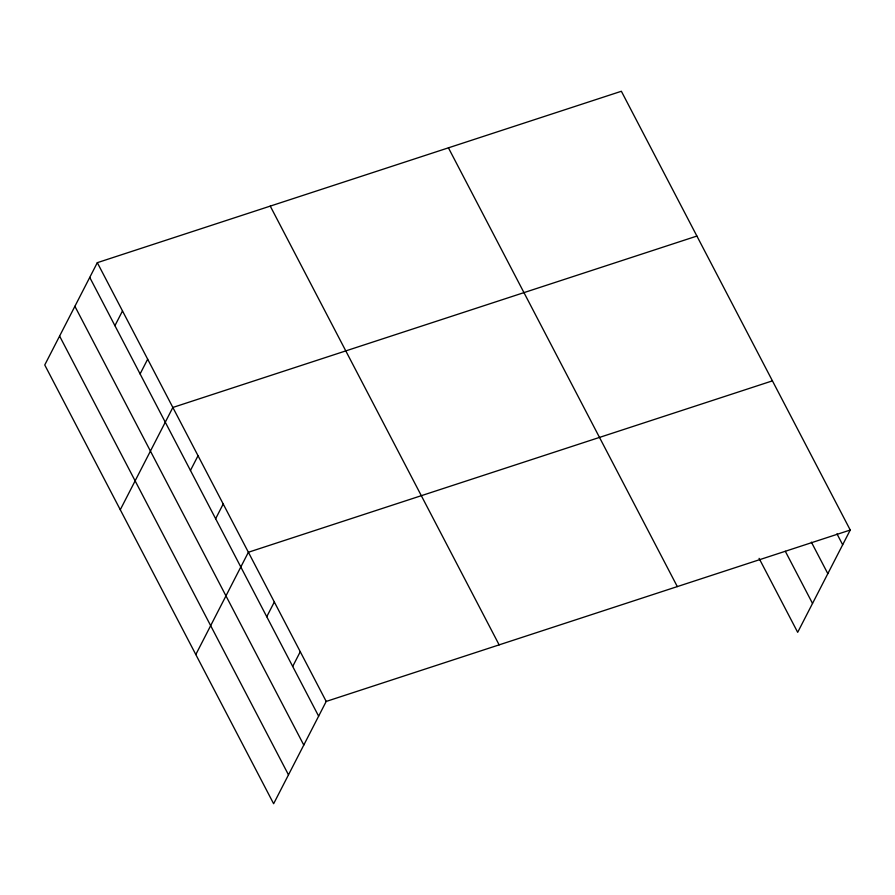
<?xml version="1.0" encoding="UTF-8"?>
<svg xmlns="http://www.w3.org/2000/svg" width="895" height="895" viewBox="0 0 895 895"><rect width="100%" height="100%" fill="white"/><g stroke="black" fill="none" stroke-linecap="round" stroke-linejoin="round"><path stroke-width="1.34" d="M97.32 262.671L44.75 364.97L273.635 803.732L326.205 701.434L850.25 530.03L621.365 91.268L97.32 262.671L326.205 701.434M114.929 325.668L122.503 310.934M140.101 373.931L147.675 359.197M120.277 509.758L172.858 407.46L696.892 236.067M190.456 470.468L198.03 455.723M215.639 518.731L223.213 503.986M195.815 654.547L248.385 552.249L772.43 380.856M266.755 616.722L274.329 601.977M292.699 666.439L300.272 651.705M850.25 530.03L797.68 632.329L759.083 558.346M836.982 533.856L842.676 544.775M811.373 542.135L827.83 573.673M785.318 551.286L812.526 603.443M448.429 147.832L677.314 586.594M270.256 206.107L499.142 644.87M89.746 277.405L318.631 716.168M74.9 306.303L303.785 745.065M59.596 336.072L288.481 774.835"/></g></svg>
